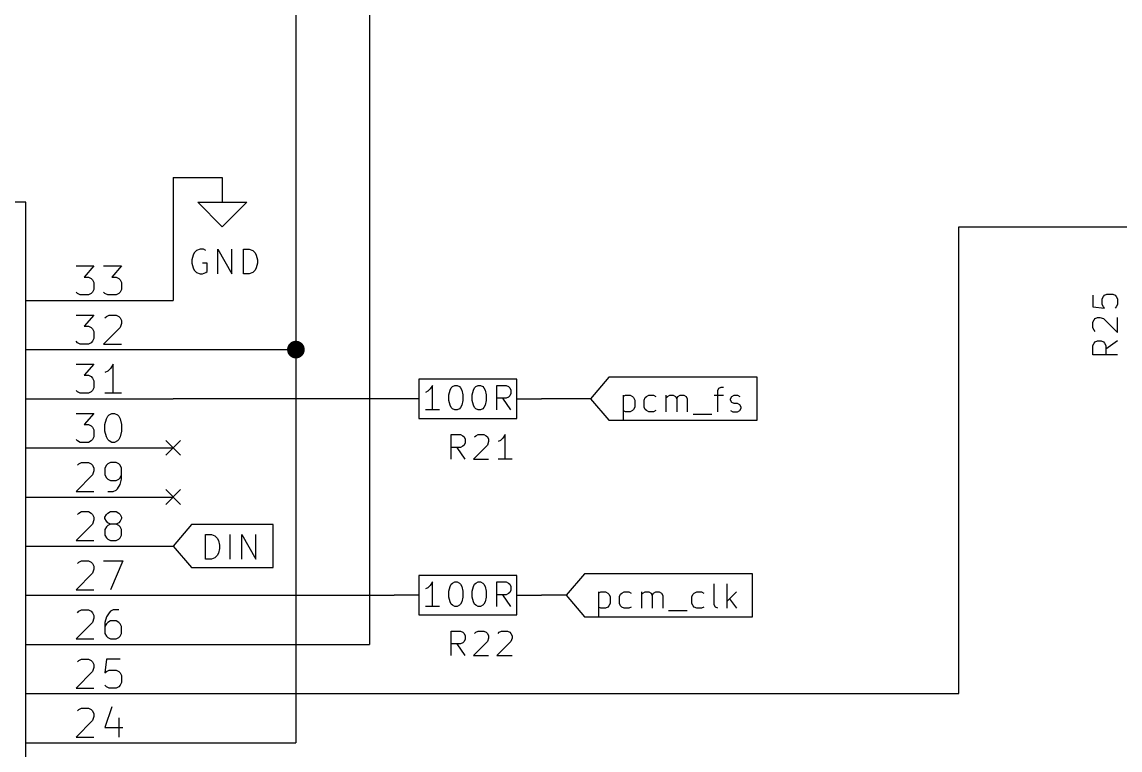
# Model space of a CAD drawing. Header units: millimetres. Extents: x 10 to 287, y -200 to -10.
# Drawn here: x 140.8 to 197.6, y -108.3 to -70.7 of the extents above; entities that cross this region are included whole.
import ezdxf

# ---------------------------------------------------------------- set-up
doc = ezdxf.new("R2010")
doc.units = ezdxf.units.MM
for name, color, linetype in [('GREENSIXTYFIVE', 129, 'CONTINUOUS'), ('LIGHTGREEN', 92, 'CONTINUOUS'), ('LIGHTRED', 12, 'CONTINUOUS'), ('RED', 14, 'CONTINUOUS')]:
    doc.layers.add(name, color=color, linetype=linetype)

msp = doc.modelspace()

# ---------------------------------------------------------------- linework, layer by layer
at = {"layer": 'GREENSIXTYFIVE', "linetype": 'CONTINUOUS'}
for p, q in [((149.6241, -82.7458), (149.5637, -82.9877)), ((149.6241, -82.7458), (149.5637, -82.9877)), ((149.6846, -82.6249), (149.6241, -82.7458)), ((149.6846, -82.6249), (149.6241, -82.7458)), ((149.8056, -82.5039), (149.6846, -82.6249)), ((149.8056, -82.5039), (149.6846, -82.6249)), ((149.987, -82.4434), (149.8056, -82.5039)), ((149.987, -82.4434), (149.8056, -82.5039)), ((150.1684, -82.4434), (149.987, -82.4434)), ((150.1684, -82.4434), (149.987, -82.4434)), ((150.2894, -82.5039), (150.1684, -82.4434)), ((150.2894, -82.5039), (150.1684, -82.4434)), ((150.8941, -83.7134), (150.8941, -82.4434)), ((150.8941, -82.4434), (151.6198, -83.7134)), ((150.8941, -83.7134), (150.8941, -82.4434)), ((150.8941, -82.4434), (151.6198, -83.7134)), ((151.6198, -83.7134), (151.6198, -82.4434)), ((151.6198, -83.7134), (151.6198, -82.4434)), ((152.2246, -83.7134), (152.2246, -82.4434)), ((152.2246, -82.4434), (152.527, -82.4434)), ((152.2246, -83.7134), (152.2246, -82.4434)), ((152.2246, -82.4434), (152.527, -82.4434)), ((152.527, -82.4434), (152.7084, -82.5039)), ((152.527, -82.4434), (152.7084, -82.5039)), ((152.7084, -82.5039), (152.8294, -82.6249)), ((152.7084, -82.5039), (152.8294, -82.6249)), ((152.8294, -82.6249), (152.8899, -82.7458)), ((152.8294, -82.6249), (152.8899, -82.7458)), ((152.8899, -82.7458), (152.9503, -82.9877)), ((152.8899, -82.7458), (152.9503, -82.9877)), ((149.5637, -82.9877), (149.5637, -83.1691)), ((149.5637, -82.9877), (149.5637, -83.1691)), ((149.5637, -83.1691), (149.6241, -83.411)), ((149.5637, -83.1691), (149.6241, -83.411)), ((149.6241, -83.411), (149.6846, -83.532)), ((149.6241, -83.411), (149.6846, -83.532)), ((150.3498, -83.1691), (150.1079, -83.1691)), ((150.3498, -83.1691), (150.1079, -83.1691)), ((150.3498, -83.5925), (150.3498, -83.1691)), ((150.3498, -83.5925), (150.3498, -83.1691)), ((152.8899, -83.411), (152.8294, -83.532)), ((152.8899, -83.411), (152.8294, -83.532)), ((152.9503, -83.1691), (152.8899, -83.411)), ((152.9503, -83.1691), (152.8899, -83.411)), ((152.9503, -82.9877), (152.9503, -83.1691)), ((152.9503, -82.9877), (152.9503, -83.1691)), ((149.6846, -83.532), (149.8056, -83.653)), ((149.6846, -83.532), (149.8056, -83.653)), ((149.8056, -83.653), (149.987, -83.7134)), ((149.8056, -83.653), (149.987, -83.7134)), ((149.987, -83.7134), (150.1079, -83.7134)), ((149.987, -83.7134), (150.1079, -83.7134)), ((150.1079, -83.7134), (150.2894, -83.653)), ((150.1079, -83.7134), (150.2894, -83.653)), ((150.2894, -83.653), (150.3498, -83.5925)), ((150.2894, -83.653), (150.3498, -83.5925)), ((152.527, -83.7134), (152.2246, -83.7134)), ((152.527, -83.7134), (152.2246, -83.7134)), ((152.7084, -83.653), (152.527, -83.7134)), ((152.7084, -83.653), (152.527, -83.7134)), ((152.8294, -83.532), (152.7084, -83.653)), ((152.8294, -83.532), (152.7084, -83.653)), ((196.1592, -84.8178), (196.1592, -85.4226)), ((196.643, -84.9992), (196.7035, -84.8783)), ((196.643, -85.3016), (196.643, -84.9992)), ((196.7035, -84.8783), (196.764, -84.8178)), ((196.764, -84.8178), (196.8849, -84.7573)), ((196.8849, -84.7573), (197.1873, -84.7573)), ((197.1873, -84.7573), (197.3083, -84.8178)), ((197.3083, -84.8178), (197.3688, -84.8783)), ((197.3688, -84.8783), (197.4292, -84.9992)), ((197.4292, -84.9992), (197.4292, -85.3016)), ((196.1592, -85.4226), (196.764, -85.483)), ((196.7035, -85.4226), (196.643, -85.3016)), ((196.764, -85.483), (196.7035, -85.4226)), ((197.3688, -85.4226), (197.3083, -85.483)), ((197.4292, -85.3016), (197.3688, -85.4226)), ((196.1592, -86.2087), (196.2197, -86.0878)), ((196.1592, -86.5111), (196.1592, -86.2087)), ((196.2197, -86.0878), (196.2802, -86.0273)), ((196.2802, -86.0273), (196.4011, -85.9668)), ((196.4011, -85.9668), (196.5221, -85.9668)), ((196.5221, -85.9668), (196.7035, -86.0273)), ((196.7035, -86.0273), (197.4292, -86.753)), ((197.4292, -86.753), (197.4292, -85.9668)), ((196.2197, -86.6321), (196.1592, -86.5111)), ((196.2802, -86.6925), (196.2197, -86.6321)), ((196.1592, -87.4183), (196.2197, -87.2973)), ((196.1592, -87.9021), (196.1592, -87.4183)), ((196.2197, -87.2973), (196.2802, -87.2368)), ((196.2802, -87.2368), (196.4011, -87.1764)), ((196.4011, -87.1764), (196.5826, -87.1764)), ((196.5826, -87.1764), (196.7035, -87.2368)), ((196.7035, -87.2368), (196.764, -87.2973)), ((196.764, -87.2973), (196.8245, -87.4183)), ((197.4292, -87.1764), (196.8245, -87.5997)), ((196.8245, -87.4183), (196.8245, -87.9021)), ((197.4292, -87.9021), (196.1592, -87.9021)), ((161.885, -89.6607), (161.764, -89.7816)), ((162.0059, -89.4792), (161.885, -89.6607)), ((162.0059, -90.7492), (162.0059, -89.4792)), ((162.8526, -89.963), (162.913, -89.7211)), ((162.913, -89.7211), (162.9735, -89.6002)), ((162.9735, -89.6002), (163.034, -89.5397)), ((163.034, -89.5397), (163.1549, -89.4792)), ((163.1549, -89.4792), (163.2759, -89.4792)), ((163.2759, -89.4792), (163.3968, -89.5397)), ((163.3968, -89.5397), (163.4573, -89.6002)), ((163.4573, -89.6002), (163.5178, -89.7211)), ((163.5178, -89.7211), (163.5783, -89.963)), ((164.0621, -89.963), (164.1225, -89.7211)), ((164.1225, -89.7211), (164.183, -89.6002)), ((164.183, -89.6002), (164.2435, -89.5397)), ((164.2435, -89.5397), (164.3644, -89.4792)), ((164.3644, -89.4792), (164.4854, -89.4792)), ((164.4854, -89.4792), (164.6063, -89.5397)), ((164.6063, -89.5397), (164.6668, -89.6002)), ((164.6668, -89.6002), (164.7273, -89.7211)), ((164.7273, -89.7211), (164.7878, -89.963)), ((165.332, -90.7492), (165.332, -89.4792)), ((165.332, -89.4792), (165.8158, -89.4792)), ((165.8158, -89.4792), (165.9368, -89.5397)), ((165.9368, -89.5397), (165.9973, -89.6002)), ((165.9973, -89.6002), (166.0577, -89.7211)), ((166.0577, -89.7211), (166.0577, -89.9026)), ((161.764, -89.7816), (161.6431, -89.8421)), ((162.8526, -90.2654), (162.8526, -89.963)), ((162.913, -90.5073), (162.8526, -90.2654)), ((163.5783, -90.2654), (163.5178, -90.5073)), ((163.5783, -89.963), (163.5783, -90.2654)), ((164.0621, -90.2654), (164.0621, -89.963)), ((164.1225, -90.5073), (164.0621, -90.2654)), ((164.7878, -90.2654), (164.7273, -90.5073)), ((164.7878, -89.963), (164.7878, -90.2654)), ((165.8158, -90.1445), (165.332, -90.1445)), ((166.0577, -90.7492), (165.6344, -90.1445)), ((165.9368, -90.084), (165.8158, -90.1445)), ((165.9973, -90.0235), (165.9368, -90.084)), ((166.0577, -89.9026), (165.9973, -90.0235)), ((162.3688, -90.7492), (161.6431, -90.7492)), ((162.9735, -90.6283), (162.913, -90.5073)), ((163.034, -90.6888), (162.9735, -90.6283)), ((163.1549, -90.7492), (163.034, -90.6888)), ((163.2759, -90.7492), (163.1549, -90.7492)), ((163.3968, -90.6888), (163.2759, -90.7492)), ((163.4573, -90.6283), (163.3968, -90.6888)), ((163.5178, -90.5073), (163.4573, -90.6283)), ((164.183, -90.6283), (164.1225, -90.5073)), ((164.2435, -90.6888), (164.183, -90.6283)), ((164.3644, -90.7492), (164.2435, -90.6888)), ((164.4854, -90.7492), (164.3644, -90.7492)), ((164.6063, -90.6888), (164.4854, -90.7492)), ((164.6668, -90.6283), (164.6063, -90.6888)), ((164.7273, -90.5073), (164.6668, -90.6283)), ((162.9735, -93.2892), (162.9735, -92.0192)), ((162.9735, -92.0192), (163.4573, -92.0192)), ((163.4573, -92.0192), (163.5783, -92.0797)), ((163.5783, -92.0797), (163.6388, -92.1402)), ((163.6388, -92.5635), (163.5783, -92.624)), ((163.6388, -92.1402), (163.6992, -92.2611)), ((163.6992, -92.4426), (163.6388, -92.5635)), ((163.6992, -92.2611), (163.6992, -92.4426)), ((164.8483, -92.5635), (164.1226, -93.2892)), ((164.1831, -92.1402), (164.2435, -92.0797)), ((164.2435, -92.0797), (164.3645, -92.0192)), ((164.3645, -92.0192), (164.6669, -92.0192)), ((164.6669, -92.0192), (164.7878, -92.0797)), ((164.7878, -92.0797), (164.8483, -92.1402)), ((164.8483, -92.1402), (164.9088, -92.2611)), ((164.9088, -92.3821), (164.8483, -92.5635)), ((164.9088, -92.2611), (164.9088, -92.3821)), ((165.5135, -92.3216), (165.3926, -92.3821)), ((165.6345, -92.2007), (165.5135, -92.3216)), ((165.7554, -92.0192), (165.6345, -92.2007)), ((165.7554, -93.2892), (165.7554, -92.0192)), ((163.4573, -92.6845), (162.9735, -92.6845)), ((163.6992, -93.2892), (163.2759, -92.6845)), ((163.5783, -92.624), (163.4573, -92.6845)), ((164.1226, -93.2892), (164.9088, -93.2892)), ((166.1183, -93.2892), (165.3926, -93.2892)), ((161.764, -99.9416), (161.6431, -100.0021)), ((161.885, -99.8207), (161.764, -99.9416)), ((162.0059, -99.6392), (161.885, -99.8207)), ((162.0059, -100.9092), (162.0059, -99.6392)), ((162.8526, -100.123), (162.913, -99.8811)), ((162.913, -99.8811), (162.9735, -99.7602)), ((162.9735, -99.7602), (163.034, -99.6997)), ((163.034, -99.6997), (163.1549, -99.6392)), ((163.1549, -99.6392), (163.2759, -99.6392)), ((163.2759, -99.6392), (163.3968, -99.6997)), ((163.3968, -99.6997), (163.4573, -99.7602)), ((163.4573, -99.7602), (163.5178, -99.8811)), ((163.5178, -99.8811), (163.5783, -100.123)), ((164.0621, -100.123), (164.1225, -99.8811)), ((164.1225, -99.8811), (164.183, -99.7602)), ((164.183, -99.7602), (164.2435, -99.6997)), ((164.2435, -99.6997), (164.3644, -99.6392)), ((164.3644, -99.6392), (164.4854, -99.6392)), ((164.4854, -99.6392), (164.6063, -99.6997)), ((164.6063, -99.6997), (164.6668, -99.7602)), ((164.6668, -99.7602), (164.7273, -99.8811)), ((164.7273, -99.8811), (164.7878, -100.123)), ((165.332, -100.9092), (165.332, -99.6392)), ((165.332, -99.6392), (165.8158, -99.6392)), ((165.8158, -99.6392), (165.9368, -99.6997)), ((165.9368, -99.6997), (165.9973, -99.7602)), ((165.9973, -99.7602), (166.0577, -99.8811)), ((166.0577, -99.8811), (166.0577, -100.0626)), ((162.8526, -100.4254), (162.8526, -100.123)), ((162.913, -100.6673), (162.8526, -100.4254)), ((163.5783, -100.4254), (163.5178, -100.6673)), ((163.5783, -100.123), (163.5783, -100.4254)), ((164.0621, -100.4254), (164.0621, -100.123)), ((164.1225, -100.6673), (164.0621, -100.4254)), ((164.7878, -100.4254), (164.7273, -100.6673)), ((164.7878, -100.123), (164.7878, -100.4254)), ((165.8158, -100.3045), (165.332, -100.3045)), ((166.0577, -100.9092), (165.6344, -100.3045)), ((165.9368, -100.244), (165.8158, -100.3045)), ((165.9973, -100.1835), (165.9368, -100.244)), ((166.0577, -100.0626), (165.9973, -100.1835)), ((162.3688, -100.9092), (161.6431, -100.9092)), ((162.9735, -100.7883), (162.913, -100.6673)), ((163.034, -100.8488), (162.9735, -100.7883)), ((163.1549, -100.9092), (163.034, -100.8488)), ((163.2759, -100.9092), (163.1549, -100.9092)), ((163.3968, -100.8488), (163.2759, -100.9092)), ((163.4573, -100.7883), (163.3968, -100.8488)), ((163.5178, -100.6673), (163.4573, -100.7883)), ((164.183, -100.7883), (164.1225, -100.6673)), ((164.2435, -100.8488), (164.183, -100.7883)), ((164.3644, -100.9092), (164.2435, -100.8488)), ((164.4854, -100.9092), (164.3644, -100.9092)), ((164.6063, -100.8488), (164.4854, -100.9092)), ((164.6668, -100.7883), (164.6063, -100.8488)), ((164.7273, -100.6673), (164.6668, -100.7883)), ((162.9735, -103.4492), (162.9735, -102.1792)), ((162.9735, -102.1792), (163.4573, -102.1792)), ((163.4573, -102.1792), (163.5783, -102.2397)), ((164.2435, -102.2397), (164.3645, -102.1792)), ((164.3645, -102.1792), (164.6669, -102.1792)), ((164.6669, -102.1792), (164.7878, -102.2397)), ((165.453, -102.2397), (165.574, -102.1792)), ((165.574, -102.1792), (165.8764, -102.1792)), ((165.8764, -102.1792), (165.9973, -102.2397)), ((163.5783, -102.784), (163.4573, -102.8445)), ((163.5783, -102.2397), (163.6388, -102.3002)), ((163.6388, -102.7235), (163.5783, -102.784)), ((163.6388, -102.3002), (163.6992, -102.4211)), ((163.6992, -102.6026), (163.6388, -102.7235)), ((163.6992, -102.4211), (163.6992, -102.6026)), ((164.8483, -102.7235), (164.1226, -103.4492)), ((164.1831, -102.3002), (164.2435, -102.2397)), ((164.7878, -102.2397), (164.8483, -102.3002)), ((164.8483, -102.3002), (164.9088, -102.4211)), ((164.9088, -102.5421), (164.8483, -102.7235)), ((164.9088, -102.4211), (164.9088, -102.5421)), ((166.0578, -102.7235), (165.3321, -103.4492)), ((165.3926, -102.3002), (165.453, -102.2397)), ((165.9973, -102.2397), (166.0578, -102.3002)), ((166.0578, -102.3002), (166.1183, -102.4211)), ((166.1183, -102.5421), (166.0578, -102.7235)), ((166.1183, -102.4211), (166.1183, -102.5421)), ((163.4573, -102.8445), (162.9735, -102.8445)), ((163.6992, -103.4492), (163.2759, -102.8445)), ((164.1226, -103.4492), (164.9088, -103.4492)), ((165.3321, -103.4492), (166.1183, -103.4492))]:
    msp.add_line(p, q, dxfattribs=at)
at = {"layer": 'LIGHTGREEN', "linetype": 'CONTINUOUS'}
for p, q in [((158.75, -35.56), (158.75, -102.87)), ((154.94, -62.23), (154.94, -87.63)), ((148.59, -78.74), (151.13, -78.74)), ((148.59, -78.74), (148.59, -85.09)), ((189.23, -105.41), (189.23, -81.28)), ((189.23, -81.28), (199.39, -81.28)), ((148.59, -87.63), (154.94, -87.63)), ((154.94, -87.63), (154.94, -107.95)), ((160.02, -90.17), (148.59, -90.17)), ((170.18, -90.17), (167.64, -90.17)), ((148.59, -100.33), (160.02, -100.33)), ((168.91, -100.33), (167.64, -100.33)), ((148.59, -102.87), (158.75, -102.87)), ((148.59, -105.41), (189.23, -105.41)), ((148.59, -107.95), (154.94, -107.95))]:
    msp.add_line(p, q, dxfattribs=at)
at = {"layer": 'LIGHTGREEN', "const_width": 0.4572}
msp.add_lwpolyline([(154.7114, -87.63, 1), (155.1686, -87.63, 1)], format="xyb", close=True, dxfattribs=at)
at = {"layer": 'LIGHTRED', "linetype": 'CONTINUOUS'}
for p, q in [((143.5668, -83.3064), (144.4945, -83.3064)), ((143.5668, -83.3064), (144.4945, -83.3064)), ((144.4945, -83.3064), (143.995, -83.8773)), ((144.4945, -83.3064), (143.995, -83.8773)), ((144.994, -83.3064), (145.9217, -83.3064)), ((144.994, -83.3064), (145.9217, -83.3064)), ((145.9217, -83.3064), (145.4222, -83.8773)), ((145.9217, -83.3064), (145.4222, -83.8773)), ((143.995, -83.8773), (144.2091, -83.8773)), ((143.995, -83.8773), (144.2091, -83.8773)), ((144.2091, -83.8773), (144.3518, -83.9487)), ((144.2091, -83.8773), (144.3518, -83.9487)), ((144.3518, -83.9487), (144.4232, -84.02)), ((144.3518, -83.9487), (144.4232, -84.02)), ((144.4232, -84.02), (144.4945, -84.1628)), ((144.4232, -84.02), (144.4945, -84.1628)), ((145.4222, -83.8773), (145.6363, -83.8773)), ((145.4222, -83.8773), (145.6363, -83.8773)), ((145.6363, -83.8773), (145.779, -83.9487)), ((145.6363, -83.8773), (145.779, -83.9487)), ((145.779, -83.9487), (145.8504, -84.02)), ((145.779, -83.9487), (145.8504, -84.02)), ((145.8504, -84.02), (145.9217, -84.1628)), ((145.8504, -84.02), (145.9217, -84.1628)), ((144.4945, -84.5196), (144.4232, -84.6623)), ((144.4945, -84.5196), (144.4232, -84.6623)), ((144.4945, -84.1628), (144.4945, -84.5196)), ((144.4945, -84.1628), (144.4945, -84.5196)), ((145.9217, -84.5196), (145.8504, -84.6623)), ((145.9217, -84.5196), (145.8504, -84.6623)), ((145.9217, -84.1628), (145.9217, -84.5196)), ((145.9217, -84.1628), (145.9217, -84.5196)), ((143.6382, -84.7337), (143.5668, -84.6623)), ((143.6382, -84.7337), (143.5668, -84.6623)), ((143.7809, -84.805), (143.6382, -84.7337)), ((143.7809, -84.805), (143.6382, -84.7337)), ((144.2091, -84.805), (143.7809, -84.805)), ((144.2091, -84.805), (143.7809, -84.805)), ((144.3518, -84.7337), (144.2091, -84.805)), ((144.3518, -84.7337), (144.2091, -84.805)), ((144.4232, -84.6623), (144.3518, -84.7337)), ((144.4232, -84.6623), (144.3518, -84.7337)), ((145.0654, -84.7337), (144.994, -84.6623)), ((145.0654, -84.7337), (144.994, -84.6623)), ((145.2081, -84.805), (145.0654, -84.7337)), ((145.2081, -84.805), (145.0654, -84.7337)), ((145.6363, -84.805), (145.2081, -84.805)), ((145.6363, -84.805), (145.2081, -84.805)), ((145.779, -84.7337), (145.6363, -84.805)), ((145.779, -84.7337), (145.6363, -84.805)), ((145.8504, -84.6623), (145.779, -84.7337)), ((145.8504, -84.6623), (145.779, -84.7337)), ((143.5668, -85.8464), (144.4945, -85.8464)), ((143.5668, -85.8464), (144.4945, -85.8464)), ((144.4945, -85.8464), (143.995, -86.4173)), ((144.4945, -85.8464), (143.995, -86.4173)), ((145.0654, -85.9891), (145.1368, -85.9178)), ((145.0654, -85.9891), (145.1368, -85.9178)), ((145.1368, -85.9178), (145.2795, -85.8464)), ((145.1368, -85.9178), (145.2795, -85.8464)), ((145.2795, -85.8464), (145.6363, -85.8464)), ((145.2795, -85.8464), (145.6363, -85.8464)), ((145.6363, -85.8464), (145.779, -85.9178)), ((145.6363, -85.8464), (145.779, -85.9178)), ((145.779, -85.9178), (145.8504, -85.9891)), ((145.779, -85.9178), (145.8504, -85.9891)), ((145.8504, -85.9891), (145.9217, -86.1319)), ((145.8504, -85.9891), (145.9217, -86.1319)), ((145.9217, -86.2746), (145.8504, -86.4887)), ((145.9217, -86.2746), (145.8504, -86.4887)), ((145.9217, -86.1319), (145.9217, -86.2746)), ((145.9217, -86.1319), (145.9217, -86.2746)), ((143.995, -86.4173), (144.2091, -86.4173)), ((143.995, -86.4173), (144.2091, -86.4173)), ((144.2091, -86.4173), (144.3518, -86.4887)), ((144.2091, -86.4173), (144.3518, -86.4887)), ((144.3518, -86.4887), (144.4232, -86.56)), ((144.3518, -86.4887), (144.4232, -86.56)), ((144.4232, -86.56), (144.4945, -86.7028)), ((144.4232, -86.56), (144.4945, -86.7028)), ((144.4945, -86.7028), (144.4945, -87.0596)), ((144.4945, -86.7028), (144.4945, -87.0596)), ((145.8504, -86.4887), (144.994, -87.345)), ((145.8504, -86.4887), (144.994, -87.345)), ((143.6382, -87.2737), (143.5668, -87.2023)), ((143.6382, -87.2737), (143.5668, -87.2023)), ((143.7809, -87.345), (143.6382, -87.2737)), ((143.7809, -87.345), (143.6382, -87.2737)), ((144.2091, -87.345), (143.7809, -87.345)), ((144.2091, -87.345), (143.7809, -87.345)), ((144.3518, -87.2737), (144.2091, -87.345)), ((144.3518, -87.2737), (144.2091, -87.345)), ((144.4232, -87.2023), (144.3518, -87.2737)), ((144.4232, -87.2023), (144.3518, -87.2737)), ((144.4945, -87.0596), (144.4232, -87.2023)), ((144.4945, -87.0596), (144.4232, -87.2023)), ((144.994, -87.345), (145.9217, -87.345)), ((144.994, -87.345), (145.9217, -87.345)), ((143.5668, -88.3864), (144.4945, -88.3864)), ((143.5668, -88.3864), (144.4945, -88.3864)), ((144.4945, -88.3864), (143.995, -88.9573)), ((144.4945, -88.3864), (143.995, -88.9573)), ((145.4936, -88.3864), (145.3508, -88.6005)), ((145.4936, -88.3864), (145.3508, -88.6005)), ((145.4936, -89.885), (145.4936, -88.3864)), ((145.4936, -89.885), (145.4936, -88.3864)), ((143.995, -88.9573), (144.2091, -88.9573)), ((143.995, -88.9573), (144.2091, -88.9573)), ((144.2091, -88.9573), (144.3518, -89.0287)), ((144.2091, -88.9573), (144.3518, -89.0287)), ((144.3518, -89.0287), (144.4232, -89.1)), ((144.3518, -89.0287), (144.4232, -89.1)), ((144.4232, -89.1), (144.4945, -89.2428)), ((144.4232, -89.1), (144.4945, -89.2428)), ((145.2081, -88.7432), (145.0654, -88.8146)), ((145.2081, -88.7432), (145.0654, -88.8146)), ((145.3508, -88.6005), (145.2081, -88.7432)), ((145.3508, -88.6005), (145.2081, -88.7432)), ((144.4945, -89.5996), (144.4232, -89.7423)), ((144.4945, -89.5996), (144.4232, -89.7423)), ((144.4945, -89.2428), (144.4945, -89.5996)), ((144.4945, -89.2428), (144.4945, -89.5996)), ((143.6382, -89.8137), (143.5668, -89.7423)), ((143.6382, -89.8137), (143.5668, -89.7423)), ((143.7809, -89.885), (143.6382, -89.8137)), ((143.7809, -89.885), (143.6382, -89.8137)), ((144.2091, -89.885), (143.7809, -89.885)), ((144.2091, -89.885), (143.7809, -89.885)), ((144.3518, -89.8137), (144.2091, -89.885)), ((144.3518, -89.8137), (144.2091, -89.885)), ((144.4232, -89.7423), (144.3518, -89.8137)), ((144.4232, -89.7423), (144.3518, -89.8137)), ((145.9217, -89.885), (145.0654, -89.885)), ((145.9217, -89.885), (145.0654, -89.885)), ((143.5668, -90.9264), (144.4945, -90.9264)), ((143.5668, -90.9264), (144.4945, -90.9264)), ((144.4945, -90.9264), (143.995, -91.4973)), ((144.4945, -90.9264), (143.995, -91.4973)), ((145.0654, -91.4973), (145.1368, -91.2119)), ((145.0654, -91.4973), (145.1368, -91.2119)), ((145.1368, -91.2119), (145.2081, -91.0691)), ((145.1368, -91.2119), (145.2081, -91.0691)), ((145.2081, -91.0691), (145.2795, -90.9978)), ((145.2081, -91.0691), (145.2795, -90.9978)), ((145.2795, -90.9978), (145.4222, -90.9264)), ((145.2795, -90.9978), (145.4222, -90.9264)), ((145.4222, -90.9264), (145.5649, -90.9264)), ((145.4222, -90.9264), (145.5649, -90.9264)), ((145.5649, -90.9264), (145.7077, -90.9978)), ((145.5649, -90.9264), (145.7077, -90.9978)), ((145.7077, -90.9978), (145.779, -91.0691)), ((145.7077, -90.9978), (145.779, -91.0691)), ((145.779, -91.0691), (145.8504, -91.2119)), ((145.779, -91.0691), (145.8504, -91.2119)), ((145.8504, -91.2119), (145.9217, -91.4973)), ((145.8504, -91.2119), (145.9217, -91.4973)), ((143.995, -91.4973), (144.2091, -91.4973)), ((143.995, -91.4973), (144.2091, -91.4973)), ((144.2091, -91.4973), (144.3518, -91.5687)), ((144.2091, -91.4973), (144.3518, -91.5687)), ((144.3518, -91.5687), (144.4232, -91.64)), ((144.3518, -91.5687), (144.4232, -91.64)), ((144.4232, -91.64), (144.4945, -91.7828)), ((144.4232, -91.64), (144.4945, -91.7828)), ((144.4945, -91.7828), (144.4945, -92.1396)), ((144.4945, -91.7828), (144.4945, -92.1396)), ((145.0654, -91.8541), (145.0654, -91.4973)), ((145.0654, -91.8541), (145.0654, -91.4973)), ((145.1368, -92.1396), (145.0654, -91.8541)), ((145.1368, -92.1396), (145.0654, -91.8541)), ((145.9217, -91.8541), (145.8504, -92.1396)), ((145.9217, -91.8541), (145.8504, -92.1396)), ((145.9217, -91.4973), (145.9217, -91.8541)), ((145.9217, -91.4973), (145.9217, -91.8541)), ((143.6382, -92.3537), (143.5668, -92.2823)), ((143.6382, -92.3537), (143.5668, -92.2823)), ((143.7809, -92.425), (143.6382, -92.3537)), ((143.7809, -92.425), (143.6382, -92.3537)), ((144.2091, -92.425), (143.7809, -92.425)), ((144.2091, -92.425), (143.7809, -92.425)), ((144.3518, -92.3537), (144.2091, -92.425)), ((144.3518, -92.3537), (144.2091, -92.425)), ((144.4232, -92.2823), (144.3518, -92.3537)), ((144.4232, -92.2823), (144.3518, -92.3537)), ((144.4945, -92.1396), (144.4232, -92.2823)), ((144.4945, -92.1396), (144.4232, -92.2823)), ((145.2081, -92.2823), (145.1368, -92.1396)), ((145.2081, -92.2823), (145.1368, -92.1396)), ((145.2795, -92.3537), (145.2081, -92.2823)), ((145.2795, -92.3537), (145.2081, -92.2823)), ((145.4222, -92.425), (145.2795, -92.3537)), ((145.4222, -92.425), (145.2795, -92.3537)), ((145.5649, -92.425), (145.4222, -92.425)), ((145.5649, -92.425), (145.4222, -92.425)), ((145.7077, -92.3537), (145.5649, -92.425)), ((145.7077, -92.3537), (145.5649, -92.425)), ((145.779, -92.2823), (145.7077, -92.3537)), ((145.779, -92.2823), (145.7077, -92.3537)), ((145.8504, -92.1396), (145.779, -92.2823)), ((145.8504, -92.1396), (145.779, -92.2823)), ((143.6382, -93.6091), (143.7096, -93.5378)), ((143.6382, -93.6091), (143.7096, -93.5378)), ((143.7096, -93.5378), (143.8523, -93.4664)), ((143.7096, -93.5378), (143.8523, -93.4664)), ((143.8523, -93.4664), (144.2091, -93.4664)), ((143.8523, -93.4664), (144.2091, -93.4664)), ((144.2091, -93.4664), (144.3518, -93.5378)), ((144.2091, -93.4664), (144.3518, -93.5378)), ((144.3518, -93.5378), (144.4232, -93.6091)), ((144.3518, -93.5378), (144.4232, -93.6091)), ((144.4232, -93.6091), (144.4945, -93.7519)), ((144.4232, -93.6091), (144.4945, -93.7519)), ((145.1368, -93.6091), (145.0654, -93.7519)), ((145.1368, -93.6091), (145.0654, -93.7519)), ((145.2081, -93.5378), (145.1368, -93.6091)), ((145.2081, -93.5378), (145.1368, -93.6091)), ((145.3508, -93.4664), (145.2081, -93.5378)), ((145.3508, -93.4664), (145.2081, -93.5378)), ((145.6363, -93.4664), (145.3508, -93.4664)), ((145.6363, -93.4664), (145.3508, -93.4664)), ((145.779, -93.5378), (145.6363, -93.4664)), ((145.779, -93.5378), (145.6363, -93.4664)), ((145.8504, -93.6091), (145.779, -93.5378)), ((145.8504, -93.6091), (145.779, -93.5378)), ((145.9217, -93.7519), (145.8504, -93.6091)), ((145.9217, -93.7519), (145.8504, -93.6091)), ((144.4232, -94.1087), (143.5668, -94.965)), ((144.4232, -94.1087), (143.5668, -94.965)), ((144.4945, -93.8946), (144.4232, -94.1087)), ((144.4945, -93.8946), (144.4232, -94.1087)), ((144.4945, -93.7519), (144.4945, -93.8946)), ((144.4945, -93.7519), (144.4945, -93.8946)), ((145.0654, -93.7519), (145.0654, -94.1087)), ((145.0654, -93.7519), (145.0654, -94.1087)), ((145.0654, -94.1087), (145.1368, -94.2514)), ((145.0654, -94.1087), (145.1368, -94.2514)), ((145.1368, -94.2514), (145.2081, -94.3228)), ((145.1368, -94.2514), (145.2081, -94.3228)), ((145.779, -94.3228), (145.8504, -94.2514)), ((145.779, -94.3228), (145.8504, -94.2514)), ((145.8504, -94.2514), (145.9217, -94.1087)), ((145.8504, -94.2514), (145.9217, -94.1087)), ((145.9217, -94.3228), (145.9217, -93.7519)), ((145.9217, -94.3228), (145.9217, -93.7519)), ((145.2081, -94.3228), (145.3508, -94.3941)), ((145.2081, -94.3228), (145.3508, -94.3941)), ((145.3508, -94.3941), (145.6363, -94.3941)), ((145.3508, -94.3941), (145.6363, -94.3941)), ((145.6363, -94.3941), (145.779, -94.3228)), ((145.6363, -94.3941), (145.779, -94.3228)), ((145.6363, -94.8937), (145.7077, -94.8223)), ((145.6363, -94.8937), (145.7077, -94.8223)), ((145.7077, -94.8223), (145.8504, -94.6082)), ((145.7077, -94.8223), (145.8504, -94.6082)), ((145.8504, -94.6082), (145.9217, -94.3228)), ((145.8504, -94.6082), (145.9217, -94.3228)), ((143.5668, -94.965), (144.4945, -94.965)), ((143.5668, -94.965), (144.4945, -94.965)), ((145.2081, -94.965), (145.4936, -94.965)), ((145.2081, -94.965), (145.4936, -94.965)), ((145.4936, -94.965), (145.6363, -94.8937)), ((145.4936, -94.965), (145.6363, -94.8937)), ((143.6382, -96.1491), (143.7096, -96.0778)), ((143.6382, -96.1491), (143.7096, -96.0778)), ((143.7096, -96.0778), (143.8523, -96.0064)), ((143.7096, -96.0778), (143.8523, -96.0064)), ((143.8523, -96.0064), (144.2091, -96.0064)), ((143.8523, -96.0064), (144.2091, -96.0064)), ((144.2091, -96.0064), (144.3518, -96.0778)), ((144.2091, -96.0064), (144.3518, -96.0778)), ((144.3518, -96.0778), (144.4232, -96.1491)), ((144.3518, -96.0778), (144.4232, -96.1491)), ((144.4232, -96.1491), (144.4945, -96.2919)), ((144.4232, -96.1491), (144.4945, -96.2919)), ((144.4945, -96.4346), (144.4232, -96.6487)), ((144.4945, -96.4346), (144.4232, -96.6487)), ((144.4945, -96.2919), (144.4945, -96.4346)), ((144.4945, -96.2919), (144.4945, -96.4346)), ((145.0654, -96.2919), (145.1368, -96.1491)), ((145.0654, -96.2919), (145.1368, -96.1491)), ((145.0654, -96.3632), (145.0654, -96.2919)), ((145.0654, -96.3632), (145.0654, -96.2919)), ((145.1368, -96.5059), (145.0654, -96.3632)), ((145.1368, -96.5059), (145.0654, -96.3632)), ((145.1368, -96.1491), (145.2081, -96.0778)), ((145.1368, -96.1491), (145.2081, -96.0778)), ((145.2081, -96.5773), (145.1368, -96.5059)), ((145.2081, -96.5773), (145.1368, -96.5059)), ((145.2081, -96.0778), (145.3508, -96.0064)), ((145.2081, -96.0778), (145.3508, -96.0064)), ((145.3508, -96.0064), (145.6363, -96.0064)), ((145.3508, -96.0064), (145.6363, -96.0064)), ((145.6363, -96.0064), (145.779, -96.0778)), ((145.6363, -96.0064), (145.779, -96.0778)), ((145.779, -96.0778), (145.8504, -96.1491)), ((145.779, -96.0778), (145.8504, -96.1491)), ((145.8504, -96.5059), (145.779, -96.5773)), ((145.8504, -96.5059), (145.779, -96.5773)), ((145.8504, -96.1491), (145.9217, -96.2919)), ((145.8504, -96.1491), (145.9217, -96.2919)), ((145.9217, -96.3632), (145.8504, -96.5059)), ((145.9217, -96.3632), (145.8504, -96.5059)), ((145.9217, -96.2919), (145.9217, -96.3632)), ((145.9217, -96.2919), (145.9217, -96.3632)), ((144.4232, -96.6487), (143.5668, -97.505)), ((144.4232, -96.6487), (143.5668, -97.505)), ((145.1368, -96.7914), (145.0654, -96.9341)), ((145.1368, -96.7914), (145.0654, -96.9341)), ((145.0654, -96.9341), (145.0654, -97.2196)), ((145.0654, -96.9341), (145.0654, -97.2196)), ((145.2081, -96.72), (145.1368, -96.7914)), ((145.2081, -96.72), (145.1368, -96.7914)), ((145.3508, -96.6487), (145.2081, -96.5773)), ((145.3508, -96.6487), (145.2081, -96.5773)), ((145.3508, -96.6487), (145.2081, -96.72)), ((145.3508, -96.6487), (145.2081, -96.72)), ((145.6363, -96.6487), (145.3508, -96.6487)), ((145.6363, -96.6487), (145.3508, -96.6487)), ((145.779, -96.5773), (145.6363, -96.6487)), ((145.779, -96.5773), (145.6363, -96.6487)), ((145.779, -96.72), (145.6363, -96.6487)), ((145.779, -96.72), (145.6363, -96.6487)), ((145.8504, -96.7914), (145.779, -96.72)), ((145.8504, -96.7914), (145.779, -96.72)), ((145.9217, -96.9341), (145.8504, -96.7914)), ((145.9217, -96.9341), (145.8504, -96.7914)), ((145.9217, -97.2196), (145.9217, -96.9341)), ((145.9217, -97.2196), (145.9217, -96.9341)), ((143.5668, -97.505), (144.4945, -97.505)), ((143.5668, -97.505), (144.4945, -97.505)), ((145.0654, -97.2196), (145.1368, -97.3623)), ((145.0654, -97.2196), (145.1368, -97.3623)), ((145.1368, -97.3623), (145.2081, -97.4337)), ((145.1368, -97.3623), (145.2081, -97.4337)), ((145.2081, -97.4337), (145.3508, -97.505)), ((145.2081, -97.4337), (145.3508, -97.505)), ((145.3508, -97.505), (145.6363, -97.505)), ((145.3508, -97.505), (145.6363, -97.505)), ((145.6363, -97.505), (145.779, -97.4337)), ((145.6363, -97.505), (145.779, -97.4337)), ((145.779, -97.4337), (145.8504, -97.3623)), ((145.779, -97.4337), (145.8504, -97.3623)), ((145.8504, -97.3623), (145.9217, -97.2196)), ((145.8504, -97.3623), (145.9217, -97.2196)), ((143.6382, -98.6891), (143.7096, -98.6178)), ((143.6382, -98.6891), (143.7096, -98.6178)), ((143.7096, -98.6178), (143.8523, -98.5464)), ((143.7096, -98.6178), (143.8523, -98.5464)), ((143.8523, -98.5464), (144.2091, -98.5464)), ((143.8523, -98.5464), (144.2091, -98.5464)), ((144.2091, -98.5464), (144.3518, -98.6178)), ((144.2091, -98.5464), (144.3518, -98.6178)), ((144.3518, -98.6178), (144.4232, -98.6891)), ((144.3518, -98.6178), (144.4232, -98.6891)), ((144.4232, -98.6891), (144.4945, -98.8319)), ((144.4232, -98.6891), (144.4945, -98.8319)), ((144.994, -98.5464), (145.9931, -98.5464)), ((144.994, -98.5464), (145.9931, -98.5464)), ((145.9931, -98.5464), (145.3508, -100.045)), ((145.9931, -98.5464), (145.3508, -100.045)), ((144.4232, -99.1887), (143.5668, -100.045)), ((144.4232, -99.1887), (143.5668, -100.045)), ((144.4945, -98.9746), (144.4232, -99.1887)), ((144.4945, -98.9746), (144.4232, -99.1887)), ((144.4945, -98.8319), (144.4945, -98.9746)), ((144.4945, -98.8319), (144.4945, -98.9746)), ((143.5668, -100.045), (144.4945, -100.045)), ((143.5668, -100.045), (144.4945, -100.045)), ((143.7096, -101.1578), (143.8523, -101.0864)), ((143.7096, -101.1578), (143.8523, -101.0864)), ((143.8523, -101.0864), (144.2091, -101.0864)), ((143.8523, -101.0864), (144.2091, -101.0864)), ((144.2091, -101.0864), (144.3518, -101.1578)), ((144.2091, -101.0864), (144.3518, -101.1578)), ((145.4936, -101.0864), (145.3508, -101.1578)), ((145.4936, -101.0864), (145.3508, -101.1578)), ((145.779, -101.0864), (145.4936, -101.0864)), ((145.779, -101.0864), (145.4936, -101.0864)), ((143.6382, -101.2291), (143.7096, -101.1578)), ((143.6382, -101.2291), (143.7096, -101.1578)), ((144.3518, -101.1578), (144.4232, -101.2291)), ((144.3518, -101.1578), (144.4232, -101.2291)), ((144.4232, -101.2291), (144.4945, -101.3719)), ((144.4232, -101.2291), (144.4945, -101.3719)), ((144.4945, -101.5146), (144.4232, -101.7287)), ((144.4945, -101.5146), (144.4232, -101.7287)), ((144.4945, -101.3719), (144.4945, -101.5146)), ((144.4945, -101.3719), (144.4945, -101.5146)), ((145.1368, -101.4432), (145.0654, -101.7287)), ((145.1368, -101.4432), (145.0654, -101.7287)), ((145.2795, -101.2291), (145.1368, -101.4432)), ((145.2795, -101.2291), (145.1368, -101.4432)), ((145.3508, -101.1578), (145.2795, -101.2291)), ((145.3508, -101.1578), (145.2795, -101.2291)), ((144.4232, -101.7287), (143.5668, -102.585)), ((144.4232, -101.7287), (143.5668, -102.585)), ((145.0654, -101.7287), (145.0654, -102.2996)), ((145.0654, -101.7287), (145.0654, -102.2996)), ((145.1368, -101.8), (145.0654, -101.9428)), ((145.1368, -101.8), (145.0654, -101.9428)), ((145.2081, -101.7287), (145.1368, -101.8)), ((145.2081, -101.7287), (145.1368, -101.8)), ((145.3508, -101.6573), (145.2081, -101.7287)), ((145.3508, -101.6573), (145.2081, -101.7287)), ((145.6363, -101.6573), (145.3508, -101.6573)), ((145.6363, -101.6573), (145.3508, -101.6573)), ((145.779, -101.7287), (145.6363, -101.6573)), ((145.779, -101.7287), (145.6363, -101.6573)), ((145.8504, -101.8), (145.779, -101.7287)), ((145.8504, -101.8), (145.779, -101.7287)), ((145.9217, -101.9428), (145.8504, -101.8)), ((145.9217, -101.9428), (145.8504, -101.8)), ((145.9217, -102.2996), (145.9217, -101.9428)), ((145.9217, -102.2996), (145.9217, -101.9428)), ((143.5668, -102.585), (144.4945, -102.585)), ((143.5668, -102.585), (144.4945, -102.585)), ((145.0654, -102.2996), (145.1368, -102.4423)), ((145.0654, -102.2996), (145.1368, -102.4423)), ((145.1368, -102.4423), (145.2081, -102.5137)), ((145.1368, -102.4423), (145.2081, -102.5137)), ((145.2081, -102.5137), (145.3508, -102.585)), ((145.2081, -102.5137), (145.3508, -102.585)), ((145.3508, -102.585), (145.6363, -102.585)), ((145.3508, -102.585), (145.6363, -102.585)), ((145.6363, -102.585), (145.779, -102.5137)), ((145.6363, -102.585), (145.779, -102.5137)), ((145.779, -102.5137), (145.8504, -102.4423)), ((145.779, -102.5137), (145.8504, -102.4423)), ((145.8504, -102.4423), (145.9217, -102.2996)), ((145.8504, -102.4423), (145.9217, -102.2996)), ((143.6382, -103.7691), (143.7096, -103.6978)), ((143.6382, -103.7691), (143.7096, -103.6978)), ((143.7096, -103.6978), (143.8523, -103.6264)), ((143.7096, -103.6978), (143.8523, -103.6264)), ((143.8523, -103.6264), (144.2091, -103.6264)), ((143.8523, -103.6264), (144.2091, -103.6264)), ((144.2091, -103.6264), (144.3518, -103.6978)), ((144.2091, -103.6264), (144.3518, -103.6978)), ((144.3518, -103.6978), (144.4232, -103.7691)), ((144.3518, -103.6978), (144.4232, -103.7691)), ((144.4232, -103.7691), (144.4945, -103.9119)), ((144.4232, -103.7691), (144.4945, -103.9119)), ((144.4945, -103.9119), (144.4945, -104.0546)), ((144.4945, -103.9119), (144.4945, -104.0546)), ((145.1368, -103.6264), (145.0654, -104.34)), ((145.1368, -103.6264), (145.0654, -104.34)), ((145.8504, -103.6264), (145.1368, -103.6264)), ((145.8504, -103.6264), (145.1368, -103.6264)), ((144.4232, -104.2687), (143.5668, -105.125)), ((144.4232, -104.2687), (143.5668, -105.125)), ((144.4945, -104.0546), (144.4232, -104.2687)), ((144.4945, -104.0546), (144.4232, -104.2687)), ((145.0654, -104.34), (145.1368, -104.2687)), ((145.0654, -104.34), (145.1368, -104.2687)), ((145.1368, -104.2687), (145.2795, -104.1973)), ((145.1368, -104.2687), (145.2795, -104.1973)), ((145.2795, -104.1973), (145.6363, -104.1973)), ((145.2795, -104.1973), (145.6363, -104.1973)), ((145.6363, -104.1973), (145.779, -104.2687)), ((145.6363, -104.1973), (145.779, -104.2687)), ((145.779, -104.2687), (145.8504, -104.34)), ((145.779, -104.2687), (145.8504, -104.34)), ((145.8504, -104.34), (145.9217, -104.4828)), ((145.8504, -104.34), (145.9217, -104.4828)), ((145.9217, -104.4828), (145.9217, -104.8396)), ((145.9217, -104.4828), (145.9217, -104.8396)), ((145.1368, -105.0537), (145.0654, -104.9823)), ((145.1368, -105.0537), (145.0654, -104.9823)), ((145.2795, -105.125), (145.1368, -105.0537)), ((145.2795, -105.125), (145.1368, -105.0537)), ((145.779, -105.0537), (145.6363, -105.125)), ((145.779, -105.0537), (145.6363, -105.125)), ((145.8504, -104.9823), (145.779, -105.0537)), ((145.8504, -104.9823), (145.779, -105.0537)), ((145.9217, -104.8396), (145.8504, -104.9823)), ((145.9217, -104.8396), (145.8504, -104.9823)), ((143.5668, -105.125), (144.4945, -105.125)), ((143.5668, -105.125), (144.4945, -105.125)), ((145.6363, -105.125), (145.2795, -105.125)), ((145.6363, -105.125), (145.2795, -105.125)), ((143.7096, -106.2378), (143.8523, -106.1664)), ((143.7096, -106.2378), (143.8523, -106.1664)), ((143.8523, -106.1664), (144.2091, -106.1664)), ((143.8523, -106.1664), (144.2091, -106.1664)), ((144.2091, -106.1664), (144.3518, -106.2378)), ((144.2091, -106.1664), (144.3518, -106.2378)), ((145.4222, -106.0951), (145.0654, -107.1655)), ((145.4222, -106.0951), (145.0654, -107.1655)), ((143.6382, -106.3091), (143.7096, -106.2378)), ((143.6382, -106.3091), (143.7096, -106.2378)), ((144.3518, -106.2378), (144.4232, -106.3091)), ((144.3518, -106.2378), (144.4232, -106.3091)), ((144.4232, -106.3091), (144.4945, -106.4519)), ((144.4232, -106.3091), (144.4945, -106.4519)), ((144.4945, -106.5946), (144.4232, -106.8087)), ((144.4945, -106.5946), (144.4232, -106.8087)), ((144.4945, -106.4519), (144.4945, -106.5946)), ((144.4945, -106.4519), (144.4945, -106.5946)), ((145.779, -106.6659), (145.779, -107.665)), ((145.779, -106.6659), (145.779, -107.665)), ((144.4232, -106.8087), (143.5668, -107.665)), ((144.4232, -106.8087), (143.5668, -107.665)), ((145.0654, -107.1655), (145.9931, -107.1655)), ((145.0654, -107.1655), (145.9931, -107.1655)), ((143.5668, -107.665), (144.4945, -107.665)), ((143.5668, -107.665), (144.4945, -107.665))]:
    msp.add_line(p, q, dxfattribs=at)
at = {"layer": 'RED', "linetype": 'CONTINUOUS'}
for p, q in [((151.13, -78.74), (151.13, -80.01)), ((140.97, -80.01), (110.49, -80.01)), ((140.97, -130.81), (140.97, -80.01)), ((151.13, -81.28), (149.86, -80.01)), ((149.86, -80.01), (151.13, -80.01)), ((151.13, -80.01), (152.4, -80.01)), ((152.4, -80.01), (151.13, -81.28)), ((140.97, -85.09), (148.59, -85.09)), ((140.97, -85.09), (148.59, -85.09)), ((140.97, -87.63), (148.59, -87.63)), ((140.97, -87.63), (148.59, -87.63)), ((161.29, -89.154), (161.29, -91.186)), ((166.37, -89.154), (161.29, -89.154)), ((166.37, -91.186), (166.37, -89.154)), ((171.1325, -89.0584), (170.18, -90.17)), ((178.8013, -89.0584), (171.1325, -89.0584)), ((178.8013, -90.17), (178.8013, -89.0584)), ((176.7552, -89.7515), (176.8157, -89.6305)), ((176.8157, -89.6305), (176.9367, -89.57)), ((176.9367, -89.57), (177.0576, -89.57)), ((140.97, -90.17), (148.59, -90.17)), ((140.97, -90.17), (148.59, -90.17)), ((161.29, -90.17), (160.02, -90.17)), ((166.37, -90.17), (167.64, -90.17)), ((170.18, -90.17), (171.1325, -91.2816)), ((171.8567, -89.9934), (171.8567, -91.2634)), ((171.8567, -90.0538), (171.9777, -89.9934)), ((171.9777, -89.9934), (172.2196, -89.9934)), ((172.2196, -89.9934), (172.3405, -90.0538)), ((172.3405, -90.0538), (172.401, -90.1143)), ((172.401, -90.1143), (172.4615, -90.2353)), ((172.4615, -90.2353), (172.4615, -90.5981)), ((172.9453, -90.2353), (173.0057, -90.1143)), ((172.9453, -90.5981), (172.9453, -90.2353)), ((173.0057, -90.1143), (173.0662, -90.0538)), ((173.0662, -90.0538), (173.1872, -89.9934)), ((173.1872, -89.9934), (173.4291, -89.9934)), ((173.4291, -89.9934), (173.55, -90.0538)), ((174.0943, -90.84), (174.0943, -89.9934)), ((174.0943, -90.1143), (174.1548, -90.0538)), ((174.1548, -90.0538), (174.2758, -89.9934)), ((174.2758, -89.9934), (174.4572, -89.9934)), ((174.4572, -89.9934), (174.5781, -90.0538)), ((174.5781, -90.0538), (174.6386, -90.1748)), ((174.6386, -90.1748), (174.6991, -90.0538)), ((174.6386, -90.1748), (174.6386, -90.84)), ((174.6991, -90.0538), (174.82, -89.9934)), ((174.82, -89.9934), (175.0015, -89.9934)), ((175.0015, -89.9934), (175.1224, -90.0538)), ((175.1224, -90.0538), (175.1829, -90.1748)), ((175.1829, -90.1748), (175.1829, -90.84)), ((176.5738, -89.9934), (177.0576, -89.9934)), ((176.7552, -90.84), (176.7552, -89.7515)), ((177.4205, -90.1748), (177.4809, -90.0538)), ((177.4205, -90.2353), (177.4205, -90.1748)), ((177.4809, -90.3562), (177.4205, -90.2353)), ((177.4809, -90.0538), (177.6019, -89.9934)), ((177.6019, -89.9934), (177.7833, -89.9934)), ((177.7833, -89.9934), (177.9043, -90.0538)), ((178.8013, -91.2816), (178.8013, -90.17)), ((171.9777, -90.84), (171.8567, -90.7796)), ((172.2196, -90.84), (171.9777, -90.84)), ((172.3405, -90.7796), (172.2196, -90.84)), ((172.401, -90.7191), (172.3405, -90.7796)), ((172.4615, -90.5981), (172.401, -90.7191)), ((173.0057, -90.7191), (172.9453, -90.5981)), ((173.0662, -90.7796), (173.0057, -90.7191)), ((173.1872, -90.84), (173.0662, -90.7796)), ((173.4291, -90.84), (173.1872, -90.84)), ((173.55, -90.7796), (173.4291, -90.84)), ((177.4205, -90.7796), (177.5414, -90.84)), ((177.6019, -90.4167), (177.4809, -90.3562)), ((177.5414, -90.84), (177.7833, -90.84)), ((177.7833, -90.4167), (177.6019, -90.4167)), ((177.9043, -90.4772), (177.7833, -90.4167)), ((177.7833, -90.84), (177.9043, -90.7796)), ((177.9647, -90.5981), (177.9043, -90.4772)), ((177.9043, -90.7796), (177.9647, -90.6586)), ((177.9647, -90.6586), (177.9647, -90.5981)), ((161.29, -91.186), (166.37, -91.186)), ((171.1325, -91.2816), (178.8013, -91.2816)), ((175.4853, -90.961), (176.4529, -90.961)), ((148.209, -92.329), (148.971, -93.091)), ((148.971, -92.329), (148.209, -93.091)), ((148.209, -92.329), (148.971, -93.091)), ((148.971, -92.329), (148.209, -93.091)), ((140.97, -92.71), (148.59, -92.71)), ((140.97, -92.71), (148.59, -92.71)), ((140.97, -95.25), (148.59, -95.25)), ((140.97, -95.25), (148.59, -95.25)), ((148.209, -94.869), (148.971, -95.631)), ((148.971, -94.869), (148.209, -95.631)), ((148.209, -94.869), (148.971, -95.631)), ((148.971, -94.869), (148.209, -95.631)), ((149.5425, -96.6784), (148.59, -97.79)), ((153.7643, -96.6784), (149.5425, -96.6784)), ((153.7643, -97.79), (153.7643, -96.6784)), ((150.2667, -98.46), (150.2667, -97.19)), ((150.2667, -97.19), (150.5691, -97.19)), ((150.5691, -97.19), (150.7505, -97.2505)), ((150.7505, -97.2505), (150.8715, -97.3715)), ((150.8715, -97.3715), (150.932, -97.4924)), ((150.932, -97.4924), (150.9924, -97.7343)), ((151.5367, -98.46), (151.5367, -97.19)), ((152.1415, -98.46), (152.1415, -97.19)), ((152.1415, -97.19), (152.8672, -98.46)), ((152.8672, -98.46), (152.8672, -97.19)), ((140.97, -97.79), (148.59, -97.79)), ((140.97, -97.79), (148.59, -97.79)), ((148.59, -97.79), (149.5425, -98.9016)), ((150.932, -98.1576), (150.8715, -98.2786)), ((150.9924, -97.9157), (150.932, -98.1576)), ((150.9924, -97.7343), (150.9924, -97.9157)), ((153.7643, -98.9016), (153.7643, -97.79)), ((150.5691, -98.46), (150.2667, -98.46)), ((150.7505, -98.3996), (150.5691, -98.46)), ((150.8715, -98.2786), (150.7505, -98.3996)), ((149.5425, -98.9016), (153.7643, -98.9016)), ((161.29, -99.314), (161.29, -101.346)), ((166.37, -99.314), (161.29, -99.314)), ((166.37, -101.346), (166.37, -99.314)), ((169.8625, -99.2184), (168.91, -100.33)), ((178.5594, -99.2184), (169.8625, -99.2184)), ((178.5594, -100.33), (178.5594, -99.2184)), ((176.5738, -100.8186), (176.5738, -99.73)), ((177.239, -101), (177.239, -99.73)), ((140.97, -100.33), (148.59, -100.33)), ((140.97, -100.33), (148.59, -100.33)), ((161.29, -100.33), (160.02, -100.33)), ((166.37, -100.33), (167.64, -100.33)), ((168.91, -100.33), (169.8625, -101.4416)), ((170.5867, -100.1534), (170.5867, -101.4234)), ((170.5867, -100.2138), (170.7077, -100.1534)), ((170.7077, -100.1534), (170.9496, -100.1534)), ((170.9496, -100.1534), (171.0705, -100.2138)), ((171.0705, -100.2138), (171.131, -100.2743)), ((171.131, -100.2743), (171.1915, -100.3953)), ((171.1915, -100.3953), (171.1915, -100.7581)), ((171.6753, -100.3953), (171.7357, -100.2743)), ((171.6753, -100.7581), (171.6753, -100.3953)), ((171.7357, -100.2743), (171.7962, -100.2138)), ((171.7962, -100.2138), (171.9172, -100.1534)), ((171.9172, -100.1534), (172.1591, -100.1534)), ((172.1591, -100.1534), (172.28, -100.2138)), ((172.8243, -101), (172.8243, -100.1534)), ((172.8243, -100.2743), (172.8848, -100.2138)), ((172.8848, -100.2138), (173.0058, -100.1534)), ((173.0058, -100.1534), (173.1872, -100.1534)), ((173.1872, -100.1534), (173.3081, -100.2138)), ((173.3081, -100.2138), (173.3686, -100.3348)), ((173.3686, -100.3348), (173.4291, -100.2138)), ((173.3686, -100.3348), (173.3686, -101)), ((173.4291, -100.2138), (173.55, -100.1534)), ((173.55, -100.1534), (173.7315, -100.1534)), ((173.7315, -100.1534), (173.8524, -100.2138)), ((173.8524, -100.2138), (173.9129, -100.3348)), ((173.9129, -100.3348), (173.9129, -101)), ((175.4248, -100.3953), (175.4852, -100.2743)), ((175.4248, -100.7581), (175.4248, -100.3953)), ((175.4852, -100.2743), (175.5457, -100.2138)), ((175.5457, -100.2138), (175.6667, -100.1534)), ((175.6667, -100.1534), (175.9086, -100.1534)), ((175.9086, -100.1534), (176.0295, -100.2138)), ((177.7228, -100.1534), (177.239, -100.6372)), ((177.36, -100.5162), (177.7228, -101)), ((178.5594, -101.4416), (178.5594, -100.33)), ((170.7077, -101), (170.5867, -100.9396)), ((170.9496, -101), (170.7077, -101)), ((171.0705, -100.9396), (170.9496, -101)), ((171.131, -100.8791), (171.0705, -100.9396)), ((171.1915, -100.7581), (171.131, -100.8791)), ((171.7357, -100.8791), (171.6753, -100.7581)), ((171.7962, -100.9396), (171.7357, -100.8791)), ((171.9172, -101), (171.7962, -100.9396)), ((172.1591, -101), (171.9172, -101)), ((172.28, -100.9396), (172.1591, -101)), ((175.4852, -100.8791), (175.4248, -100.7581)), ((175.5457, -100.9396), (175.4852, -100.8791)), ((175.6667, -101), (175.5457, -100.9396)), ((175.9086, -101), (175.6667, -101)), ((176.0295, -100.9396), (175.9086, -101)), ((176.6343, -100.9396), (176.5738, -100.8186)), ((176.7553, -101), (176.6343, -100.9396)), ((161.29, -101.346), (166.37, -101.346)), ((169.8625, -101.4416), (178.5594, -101.4416)), ((174.2153, -101.121), (175.1829, -101.121)), ((140.97, -102.87), (148.59, -102.87)), ((140.97, -102.87), (148.59, -102.87)), ((140.97, -105.41), (148.59, -105.41)), ((140.97, -105.41), (148.59, -105.41)), ((140.97, -107.95), (148.59, -107.95)), ((140.97, -107.95), (148.59, -107.95))]:
    msp.add_line(p, q, dxfattribs=at)

doc.saveas('drawing.dxf')
